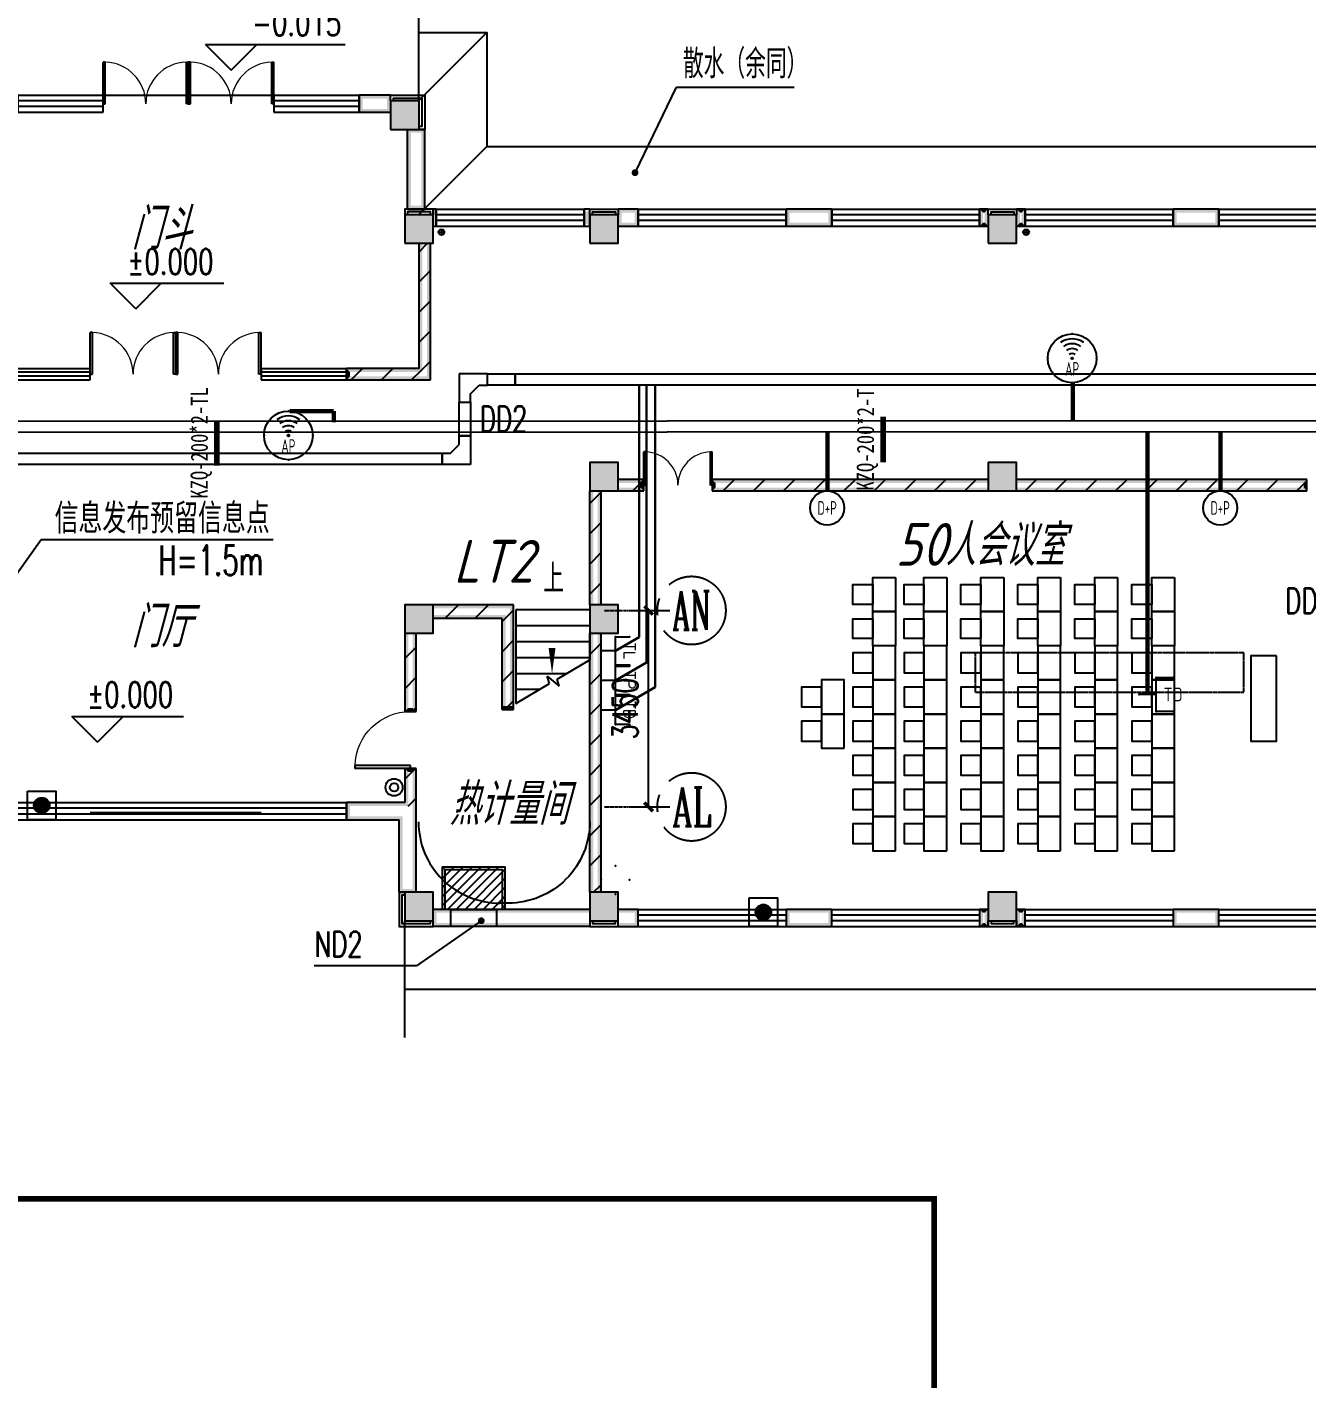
# Model space of a CAD drawing. Extents: x 1241380 to 1952554, y 1012187 to 1766051.
# Drawn here: x 1627778 to 1650265, y 1270773 to 1294519 of the extents above; entities that cross this region are included whole.
import ezdxf
from ezdxf.enums import TextEntityAlignment as Align

# ---------------------------------------------------------------- set-up
doc = ezdxf.new("R2010")
doc.units = 0
doc.linetypes.add('CENTER', pattern=[2, 1.25, -0.25, 0.25, -0.25])
doc.linetypes.add('DASH', pattern=[0.35, 0.25, -0.1])
for name, color, linetype in [('1-建筑底图', 8, 'Continuous'), ('AXIS', 251, 'CENTER'), ('AXIS_TEXT', 7, 'Continuous'), ('CABLETRAY_PDS', 4, 'Continuous'), ('DIM-通讯', 3, 'Continuous'), ('DOTLN', 2, 'DASH'), ('EQUIP-插座', 3, 'Continuous'), ('EQUIP-照明', 3, 'Continuous'), ('EQUIP-通讯', 3, 'Continuous'), ('PUB_DIM', 11, 'Continuous'), ('PUB_HATCH', 8, 'Continuous'), ('WIRE-综合布线', 5, 'Continuous'), ('光纤点位', 3, 'Continuous'), ('内网桥架', 1, 'Continuous'), ('填充', 8, 'Continuous'), ('家具', 8, 'Continuous'), ('抗震支吊架', 2, 'Continuous'), ('排水', 153, 'Continuous'), ('红机电话', 3, 'Continuous'), ('蓝机电话', 3, 'Continuous')]:
    doc.layers.add(name, color=color, linetype=linetype)
doc.layers.add('内网线路', color=1, linetype='Continuous', lineweight=30)
doc.layers.get('EQUIP-插座').off()
doc.styles.add('_TCH_AXIS', font='COMPLEX', dxfattribs={"bigfont": 'GBCBIG'})
doc.styles.add('_TCH_DIM', font='SIMPLEX', dxfattribs={"bigfont": 'GBCBIG'})
doc.styles.add('_TCH_DIM_T3', font='SIMPLEX', dxfattribs={"width": 0.705882, "bigfont": 'GBCBIG'})
doc.styles.add('_TEL_ATTDEF', font='GBENOR', dxfattribs={"width": 0.8, "height": 3, "bigfont": 'GBCBIG'})
doc.styles.add('_TEL_DIM', font='SIMPLEX', dxfattribs={"width": 0.8, "height": 3.5, "bigfont": 'HZTXT'})
doc.styles.add('COMPLEX', font='COMPLEX')
doc.styles.add('kzcad', font='', dxfattribs={"width": 0.8})
doc.styles.get("Standard").update_dxf_attribs({"font": 'gbeitc.shx', "bigfont": 'gbcbig.shx'})
doc.styles.get('kzcad').set_extended_font_data('SimSun')
doc.linetypes.add('JIEDI', pattern='A,1.25,-0.25,0.25,-0.25,0.625,["/",Standard,S=0.6,R=0,X=0,Y=-0.3],0.625,-0.25,0.25,-0.25', length=4)
doc.dimstyles.new('_TCH_ARCH&&150', dxfattribs={"dimtxt": 446.25, "dimasz": 150, "dimexe": 375, "dimexo": 450, "dimgap": 189.375, "dimtad": 1, "dimdec": 0, "dimzin": 0, "dimdsep": 46, "dimtxsty": '_TCH_DIM_T3', "dimblk": 'ARCHTICK', "dimcen": 0.09, "dimclrt": 7, "dimazin": 2, "dimtfac": 1, "dimtdec": 0, "dimtix": 1, "dimtmove": 2, "dimatfit": 3, "dimfxl": 1, "dimtolj": 1, "dimtzin": 0, "dimarcsym": 0})
pattern_1 = [(45, (-636285.87, -718395.4), (-265.16515, 265.16515), [])]

# ---------------------------------------------------------------- blocks, each defined once
blk = doc.blocks.new('123')
at = {"layer": '家具'}
for points in [[(574640, 809993), (574640, 809393), (574240, 809393), (574240, 809993)], [(575540, 809993), (575540, 809393), (575140, 809393), (575140, 809993)], [(576540, 809993), (576540, 809393), (576140, 809393), (576140, 809993)], [(577540, 809993), (577540, 809393), (577140, 809393), (577140, 809993)], [(578540, 809993), (578540, 809393), (578140, 809393), (578140, 809993)], [(579540, 809993), (579540, 809393), (579140, 809393), (579140, 809993)], [(574240, 809868), (574240, 809518), (573890, 809518), (573890, 809868)], [(575140, 809868), (575140, 809518), (574790, 809518), (574790, 809868)], [(576140, 809868), (576140, 809518), (575790, 809518), (575790, 809868)], [(577140, 809868), (577140, 809518), (576790, 809518), (576790, 809868)], [(578140, 809868), (578140, 809518), (577790, 809518), (577790, 809868)], [(579140, 809868), (579140, 809518), (578790, 809518), (578790, 809868)], [(583418, 805865), (583418, 809865), (583318, 809865), (583318, 805865)], [(574640, 809393), (574640, 808793), (574240, 808793), (574240, 809393)], [(575540, 809393), (575540, 808793), (575140, 808793), (575140, 809393)], [(576540, 809393), (576540, 808793), (576140, 808793), (576140, 809393)], [(577540, 809393), (577540, 808793), (577140, 808793), (577140, 809393)], [(578540, 809393), (578540, 808793), (578140, 808793), (578140, 809393)], [(579540, 809393), (579540, 808793), (579140, 808793), (579140, 809393)], [(574240, 809268), (574240, 808918), (573890, 808918), (573890, 809268)], [(575140, 809268), (575140, 808918), (574790, 808918), (574790, 809268)], [(576140, 809268), (576140, 808918), (575790, 808918), (575790, 809268)], [(577140, 809268), (577140, 808918), (576790, 808918), (576790, 809268)], [(578140, 809268), (578140, 808918), (577790, 808918), (577790, 809268)], [(579140, 809268), (579140, 808918), (578790, 808918), (578790, 809268)], [(574240, 808318), (574240, 808668), (573890, 808668), (573890, 808318)], [(574640, 808193), (574640, 808793), (574240, 808793), (574240, 808193)], [(575140, 808318), (575140, 808668), (574790, 808668), (574790, 808318)], [(575540, 808193), (575540, 808793), (575140, 808793), (575140, 808193)], [(576140, 808318), (576140, 808668), (575790, 808668), (575790, 808318)], [(576540, 808193), (576540, 808793), (576140, 808793), (576140, 808193)], [(577140, 808318), (577140, 808668), (576790, 808668), (576790, 808318)], [(577540, 808193), (577540, 808793), (577140, 808793), (577140, 808193)], [(578140, 808318), (578140, 808668), (577790, 808668), (577790, 808318)], [(578540, 808193), (578540, 808793), (578140, 808793), (578140, 808193)], [(579140, 808318), (579140, 808668), (578790, 808668), (578790, 808318)], [(579540, 808193), (579540, 808793), (579140, 808793), (579140, 808193)], [(581335, 808615), (580885, 808615), (580885, 807115), (581335, 807115)], [(573740, 807593), (573740, 808193), (573340, 808193), (573340, 807593)], [(574640, 807593), (574640, 808193), (574240, 808193), (574240, 807593)], [(575540, 807593), (575540, 808193), (575140, 808193), (575140, 807593)], [(576540, 807593), (576540, 808193), (576140, 808193), (576140, 807593)], [(577540, 807593), (577540, 808193), (577140, 808193), (577140, 807593)], [(578540, 807593), (578540, 808193), (578140, 808193), (578140, 807593)], [(579540, 807593), (579540, 808193), (579140, 808193), (579140, 807593)], [(573340, 807718), (573340, 808068), (572990, 808068), (572990, 807718)], [(574240, 807718), (574240, 808068), (573890, 808068), (573890, 807718)], [(575140, 807718), (575140, 808068), (574790, 808068), (574790, 807718)], [(576140, 807718), (576140, 808068), (575790, 808068), (575790, 807718)], [(577140, 807718), (577140, 808068), (576790, 808068), (576790, 807718)], [(578140, 807718), (578140, 808068), (577790, 808068), (577790, 807718)], [(579140, 807718), (579140, 808068), (578790, 808068), (578790, 807718)], [(573340, 807118), (573340, 807468), (572990, 807468), (572990, 807118)], [(573740, 806993), (573740, 807593), (573340, 807593), (573340, 806993)], [(574240, 807118), (574240, 807468), (573890, 807468), (573890, 807118)], [(574640, 806993), (574640, 807593), (574240, 807593), (574240, 806993)], [(575140, 807118), (575140, 807468), (574790, 807468), (574790, 807118)], [(575540, 806993), (575540, 807593), (575140, 807593), (575140, 806993)], [(576140, 807118), (576140, 807468), (575790, 807468), (575790, 807118)], [(576540, 806993), (576540, 807593), (576140, 807593), (576140, 806993)], [(577140, 807118), (577140, 807468), (576790, 807468), (576790, 807118)], [(577540, 806993), (577540, 807593), (577140, 807593), (577140, 806993)], [(578140, 807118), (578140, 807468), (577790, 807468), (577790, 807118)], [(578540, 806993), (578540, 807593), (578140, 807593), (578140, 806993)], [(579140, 807118), (579140, 807468), (578790, 807468), (578790, 807118)], [(579540, 806993), (579540, 807593), (579140, 807593), (579140, 806993)], [(574640, 806393), (574640, 806993), (574240, 806993), (574240, 806393)], [(575540, 806393), (575540, 806993), (575140, 806993), (575140, 806393)], [(576540, 806393), (576540, 806993), (576140, 806993), (576140, 806393)], [(577540, 806393), (577540, 806993), (577140, 806993), (577140, 806393)], [(578540, 806393), (578540, 806993), (578140, 806993), (578140, 806393)], [(579540, 806393), (579540, 806993), (579140, 806993), (579140, 806393)], [(574240, 806518), (574240, 806868), (573890, 806868), (573890, 806518)], [(575140, 806518), (575140, 806868), (574790, 806868), (574790, 806518)], [(576140, 806518), (576140, 806868), (575790, 806868), (575790, 806518)], [(577140, 806518), (577140, 806868), (576790, 806868), (576790, 806518)], [(578140, 806518), (578140, 806868), (577790, 806868), (577790, 806518)], [(579140, 806518), (579140, 806868), (578790, 806868), (578790, 806518)], [(574240, 805918), (574240, 806268), (573890, 806268), (573890, 805918)], [(574640, 805793), (574640, 806393), (574240, 806393), (574240, 805793)], [(575140, 805918), (575140, 806268), (574790, 806268), (574790, 805918)], [(575540, 805793), (575540, 806393), (575140, 806393), (575140, 805793)], [(576140, 805918), (576140, 806268), (575790, 806268), (575790, 805918)], [(576540, 805793), (576540, 806393), (576140, 806393), (576140, 805793)], [(577140, 805918), (577140, 806268), (576790, 806268), (576790, 805918)], [(577540, 805793), (577540, 806393), (577140, 806393), (577140, 805793)], [(578140, 805918), (578140, 806268), (577790, 806268), (577790, 805918)], [(578540, 805793), (578540, 806393), (578140, 806393), (578140, 805793)], [(579140, 805918), (579140, 806268), (578790, 806268), (578790, 805918)], [(579540, 805793), (579540, 806393), (579140, 806393), (579140, 805793)], [(574640, 805193), (574640, 805793), (574240, 805793), (574240, 805193)], [(575540, 805193), (575540, 805793), (575140, 805793), (575140, 805193)], [(576540, 805193), (576540, 805793), (576140, 805793), (576140, 805193)], [(577540, 805193), (577540, 805793), (577140, 805793), (577140, 805193)], [(578540, 805193), (578540, 805793), (578140, 805793), (578140, 805193)], [(579540, 805193), (579540, 805793), (579140, 805793), (579140, 805193)], [(574240, 805318), (574240, 805668), (573890, 805668), (573890, 805318)], [(575140, 805318), (575140, 805668), (574790, 805668), (574790, 805318)], [(576140, 805318), (576140, 805668), (575790, 805668), (575790, 805318)], [(577140, 805318), (577140, 805668), (576790, 805668), (576790, 805318)], [(578140, 805318), (578140, 805668), (577790, 805668), (577790, 805318)], [(579140, 805318), (579140, 805668), (578790, 805668), (578790, 805318)]]:
    blk.add_lwpolyline(points, close=True, dxfattribs=at)
blk = doc.blocks.new('_AXISO')
blk.add_circle((0, 0), 0.5)
at = {"layer": 'AXIS_TEXT', "style": 'COMPLEX', "width": 1.041667}
blk.add_attdef('A', text='', height=0.56, dxfattribs=at).set_placement((-0.25, -0.28), (0.25, -0.28), align=Align.FIT)
blk = doc.blocks.new('_ArchTick')
at = {"color": 0, "linetype": 'ByBlock', "const_width": 0.4}
blk.add_lwpolyline([(-0.5, -0.5), (0.5, 0.5)], dxfattribs=at)
blk = doc.blocks.new('*D65')
at = {"layer": 'Defpoints', "color": 0}
for p in [(993858, 854742), (994642, 854742), (993858, 851292)]:
    blk.add_point(p, dxfattribs=at)
at = {"layer": 'PUB_DIM', "color": 0, "lineweight": -2, "transparency": 16777216}
for p, q in [((994308, 854742), (995017, 854742)), ((994642, 851292), (994642, 854742)), ((994308, 851292), (995017, 851292))]:
    blk.add_line(p, q, dxfattribs=at)
at = {"layer": 'PUB_DIM', "color": 0, "lineweight": -2, "transparency": 16777216, "xscale": 150, "yscale": 150, "zscale": 150}
for p, rotation in [((994642, 854742), 90), ((994642, 851292), 270)]:
    blk.add_blockref('_ArchTick', p, dxfattribs=dict(at, rotation=rotation))
at = {"layer": 'PUB_DIM', "color": 7, "transparency": 16777216, "insert": (994230, 853017), "char_height": 446.2, "attachment_point": 5, "rotation": 90, "style": '_TCH_DIM_T3'}
blk.add_mtext('\\A1;3450', dxfattribs=at)
blk = doc.blocks.new('np')
at = {"layer": '排水'}
for radius in [150, 75]:
    blk.add_circle((345955, 781714), radius, dxfattribs=at)
blk = doc.blocks.new('ng')
at = {"layer": '排水'}
for p, q in [((345991, 781358), (346091, 781358)), ((346041, 781408), (346041, 781308))]:
    blk.add_line(p, q, dxfattribs=at)
blk.add_circle((346041, 781358), 50, dxfattribs=at)
blk = doc.blocks.new('雨水管')
at = {"layer": '排水'}
for p in [(644960, -48837), (655234, -48837)]:
    blk.add_blockref('ng', p, dxfattribs=at)
blk = doc.blocks.new('xfjyc')
at = {"layer": '填充'}
h = blk.add_hatch(color=1, dxfattribs=at)
h.dxf.hatch_style = 1
edge = h.paths.add_edge_path()
edge.add_arc((250, 250), 137, 0, 360)
blk.add_lwpolyline([(0, 500), (500, 500), (500, 0), (0, 0)], close=True)
at = {"color": 1}
blk.add_circle((250, 250), 137, dxfattribs=at)
blk = doc.blocks.new('xfjyc2')
for p in [(57072, 77975), (69750, 76100)]:
    blk.add_blockref('xfjyc', p)
blk = doc.blocks.new('nd2')
blk.add_lwpolyline([(0, 0), (300, 0), (300, -800), (0, -800)], close=True)
blk.add_solid([(0, -800), (300, 0), (300, -800), (0, -800)])
blk = doc.blocks.new('_FZH')
blk.add_lwpolyline([(-0.5, -0.5), (0.5, -0.5), (0.5, 0.5), (-0.5, 0.5)], close=True)
at = {"layer": 'PUB_HATCH'}
blk.add_solid([(-0.5, -0.5), (0.5, -0.5), (-0.5, 0.5), (0.5, 0.5)], dxfattribs=at)
blk = doc.blocks.new('$DorLib2D$00000002')
at = {"color": 0}
for p, q in [((-0.5, 0), (-0.5, 0.4875)), ((-0.475, 0.4875), (-0.5, 0.4875)), ((-0.475, 0), (-0.475, 0.4875)), ((0.475, 0), (0.475, 0.4875)), ((0.475, 0.4875), (0.5, 0.4875)), ((0.5, 0), (0.5, 0.4875)), ((-0.5, 0), (-0.475, 0)), ((0.5, 0), (0.475, 0))]:
    blk.add_line(p, q, dxfattribs=at)
at = {"color": 0, "lineweight": 13}
for centre, start, end in [((-0.4875, 0), 0, 88.53072), ((0.4875, 0), 91.46928, 180)]:
    blk.add_arc(centre, 0.4875, start, end, dxfattribs=at)
blk = doc.blocks.new('$WINLIB2D$00000001')
at = {"color": 0}
for points in [[(-0.5, 0.5), (-0.5, -0.5)], [(-0.5, 0.5), (0.5, 0.5)], [(0.5, -0.5), (0.5, 0.5)], [(0.5, 0.1667), (-0.5, 0.1667)], [(0.5, -0.1667), (-0.5, -0.1667)], [(-0.5, -0.5), (0.5, -0.5)]]:
    blk.add_lwpolyline(points, dxfattribs=at)
blk = doc.blocks.new('$DorLib2D$00000001')
at = {"color": 0}
for p, q in [((0.45, 0.975), (0.5, 0.975)), ((0.45, 0), (0.45, 0.975)), ((0.5, 0), (0.5, 0.975)), ((0.5, 0), (0.45, 0))]:
    blk.add_line(p, q, dxfattribs=at)
at = {"color": 0, "lineweight": 13}
blk.add_arc((0.475, 0), 0.975, 91.4693, 180, dxfattribs=at)
blk = doc.blocks.new('$equip$00002670')
for p, q in [((-0.5, 0.499), (-0.5, 0.999)), ((0.5, 0.999), (0.5, 0.499)), ((0.5, 0.499), (-0.5, 0.499)), ((0, 0.5), (0, 0))]:
    blk.add_line(p, q)
for p in [(-0.5, 0.999), (0.5, 0.999), (-0.5, 0.499), (0.5, 0.499), (0, 0)]:
    blk.add_point(p)
at = {"color": 7, "style": '_TEL_DIM'}
blk.add_attdef('$TEXT$', text='', height=0.4, dxfattribs=at).set_placement((0, 0.999), align=Align.MIDDLE_CENTER)
at = {"color": 7, "style": '_TEL_DIM', "flags": 1}
blk.add_attdef('A', text='', height=0.000025, dxfattribs=at).set_placement((0, 0), align=Align.MIDDLE_CENTER)
blk = doc.blocks.new('$equip_U$00000080(win7-PC-wzy)')
blk.add_circle((0, 0.5), 0.5)
for p in [(0, 0.999), (-0.5, 0.5), (0.5, 0.5)]:
    blk.add_point(p)
at = {"color": 7, "style": '_TEL_DIM', "width": 0.7}
blk.add_attdef('$TEXT$', text='', height=0.4, dxfattribs=at).set_placement((0, 0.5), align=Align.MIDDLE_CENTER)
at = {"color": 7, "style": '_TEL_DIM', "flags": 1}
for tag in ['A', 'REMARK']:
    blk.add_attdef(tag, text='', height=0.00002, dxfattribs=at).set_placement((0, 0), align=Align.MIDDLE_CENTER)
blk = doc.blocks.new('$equip_U$00000091(win7-PC-wzy)')
for radius in [0.714, 0.0272]:
    blk.add_circle((0, 0), radius)
for radius in [0.571, 0.428, 0.285, 0.143]:
    blk.add_arc((0, 0), radius, 53.7049, 126.2951)
for p in [(0, 0.714), (-0.714, 0), (0.714, 0), (0, -0.714)]:
    blk.add_point(p)
at = {"color": 7, "style": '_TEL_DIM', "flags": 1}
for tag in ['A', 'REMARK']:
    blk.add_attdef(tag, text='', height=0.00002, dxfattribs=at).set_placement((0, 0), align=Align.MIDDLE_CENTER)
at = {"color": 7, "style": '_TEL_DIM', "width": 0.7}
blk.add_attdef('$TEXT$', text='', height=0.4, dxfattribs=at).set_placement((0, -0.31), align=Align.MIDDLE_CENTER)
blk = doc.blocks.new('$equip$00001239')
for p, q in [((-0.5, 1.05), (-0.5, 1)), ((0.5, 1), (-0.5, 1)), ((0.5, 1.05), (0.5, 1)), ((0.5, 0.5), (-0.5, 0.5)), ((0, 0.5), (0, 0))]:
    blk.add_line(p, q)
blk.add_arc((0, 1), 0.5, 180, 0)
for points in [[(0, 0.75), (-0.433, 0.75), (0, 1), (-0.5, 1)], [(0, 0.567), (-0.25, 0.567), (0, 0.75), (-0.433, 0.75)], [(0, 0.5), (0, 0.5), (0, 0.567), (-0.25, 0.567)]]:
    blk.add_solid(points)
at = {"layer": 'EQUIP-照明'}
for p in [(0, 1), (-0.5, 0.5), (0.5, 0.5), (0, 0)]:
    blk.add_point(p, dxfattribs=at)
at = {"layer": 'EQUIP-照明', "flags": 9}
blk.add_attdef('A', (0, 0), '', height=0.00002, dxfattribs=at)
blk = doc.blocks.new('$equip$00001867')
for p, q in [((-0.5, 0.499), (-0.5, 0.999)), ((0.5, 0.999), (0.5, 0.499)), ((0.5, 0.499), (-0.5, 0.499)), ((0, 0.5), (0, 0))]:
    blk.add_line(p, q)
for p in [(-0.5, 0.999), (0.5, 0.999), (-0.5, 0.499), (0.5, 0.499), (0, 0)]:
    blk.add_point(p)
at = {"color": 7, "style": '_TEL_DIM'}
blk.add_attdef('$TEXT$', text='', height=0.4, dxfattribs=at).set_placement((0, 0.999), align=Align.MIDDLE_CENTER)
at = {"color": 7, "style": '_TEL_DIM', "flags": 1}
blk.add_attdef('A', text='', height=0.00002, dxfattribs=at).set_placement((0, 0), align=Align.MIDDLE_CENTER)
blk = doc.blocks.new('A$C4A9128F6')
at = {"layer": 'DOTLN', "linetype": 'DASH'}
blk.add_lwpolyline([(6771, -4032.4), (11493.5, -4032.4), (11493.5, -3342.2), (6771, -3342.2)], close=True, dxfattribs=at)
at = {"layer": '内网桥架'}
for p, q in [((-1794, 1560.6), (-2294, 1560.6)), ((-2294, 1560.6), (-2294, 1060.6)), ((-1794, 1360.6), (-1794, 1560.6)), ((-1794, 1560.6), (-1309.1, 1560.6)), ((-1794, 1360.6), (-1794, 1560.6)), ((-1309.1, 1560.6), (-1309.1, 1360.6)), ((-1309.1, 1360.6), (-1309.1, 1560.6)), ((-1309.1, 1560.6), (36372.8, 1560.6)), ((-2094, 1210.6), (-1944, 1360.6)), ((-2094, 1060.6), (-2094, 1210.6)), ((-1944, 1360.6), (-1794, 1360.6)), ((-1309.1, 1360.6), (-1794, 1360.6)), ((36372.8, 1360.6), (-1309.1, 1360.6)), ((-2294, 1060.6), (-2094, 1060.6)), ((-2294, 468.7), (-2294, 1060.6)), ((-2294, 1060.6), (-2094, 1060.6)), ((-2094, 1060.6), (-2094, 468.7)), ((-2444, 168.7), (-2294, 318.7)), ((-2094, 468.7), (-2294, 468.7)), ((-2294, 318.7), (-2294, 468.7)), ((-2294, 468.7), (-2094, 468.7)), ((-2094, 468.7), (-2094, -31.3)), ((-53615, 168.7), (-2594, 168.7)), ((-2594, 168.7), (-2594, -31.3)), ((-2594, -31.3), (-2594, 168.7)), ((-2594, 168.7), (-2444, 168.7)), ((-2594, -31.3), (-53615, -31.3)), ((-2094, -31.3), (-2594, -31.3))]:
    blk.add_line(p, q, dxfattribs=at)
at = {"layer": '内网线路'}
for points in [[(449.7, -3308.4), (867.6, -3065.3), (867.6, 1360.6)], [(449.7, -3826.7), (998.6, -3512.4), (998.6, 1360.6)], [(449.7, -4346.7), (1146.2, -3942.3), (1146.2, 1360.6)]]:
    blk.add_lwpolyline(points, dxfattribs=at)
at = {"layer": 'EQUIP-插座', "xscale": 500, "yscale": 500, "zscale": 500, "rotation": 270}
blk.add_blockref('$equip$00001239', (200.2, -7330.2), dxfattribs=at)
at = {"layer": '光纤点位', "xscale": 500, "yscale": 500, "zscale": 500, "rotation": 270}
blk.add_blockref('$equip$00002670', (200.2, -4346.7), dxfattribs=at).add_auto_attribs({'$TEXT$': 'TD'})
at = {"layer": '红机电话', "xscale": 500, "yscale": 500, "zscale": 500, "rotation": 270}
blk.add_blockref('$equip$00001867', (200.2, -3826.7), dxfattribs=at).add_auto_attribs({'$TEXT$': 'TP'})
at = {"layer": '蓝机电话', "xscale": 500, "yscale": 500, "zscale": 500, "rotation": 270}
blk.add_blockref('$equip$00001867', (200.2, -3308.4), dxfattribs=at).add_auto_attribs({'$TEXT$': 'TL'})
blk = doc.blocks.new('ERT')
at = {"layer": 'AXIS'}
for p, q in [((993858.2, 854742.1), (994796.2, 854742.1)), ((993858.2, 851292.1), (994796.2, 851292.1))]:
    blk.add_line(p, q, dxfattribs=at)
ref = blk.add_blockref('_AXISO', (995396.2, 854742.1), dxfattribs=dict(at, xscale=1200, yscale=1200, zscale=1200))
ref.add_attrib('A', 'AN', dxfattribs={"layer": 'AXIS_TEXT', "height": 678.82, "style": '_TCH_AXIS', "width": 0.525}).set_placement((995056.8, 854402.7), (995735.6, 854402.7), align=Align.FIT)
ref = blk.add_blockref('_AXISO', (995396.2, 851292.1), dxfattribs=dict(at, xscale=1200, yscale=1200, zscale=1200))
ref.add_attrib('A', 'AL', dxfattribs={"layer": 'AXIS_TEXT', "height": 678.82, "style": '_TCH_AXIS', "width": 0.583333}).set_placement((995056.8, 850952.7), (995735.6, 850952.7), align=Align.FIT)
at = {"layer": 'PUB_DIM'}
dim = blk.add_aligned_dim(p1=(993858.2, 851292.1), p2=(993858.2, 854742.1), distance=-784, dimstyle='_TCH_ARCH&&150', dxfattribs=at)
dim.commit()
dim.dimension.update_dxf_attribs({"geometry": '*D65', "text_midpoint": (994229.7, 853017.1)})
blk = doc.blocks.new('1-一层建筑底图')
at = {"layer": '1-建筑底图'}
for points in [[(63400, 90650), (62850, 90650), (62910, 90590), (63340, 90590)], [(62850, 90650), (62850, 90350), (62910, 90410), (62910, 90590)], [(63400, 90350), (63400, 90650), (63340, 90590), (63340, 90410)], [(63900, 90550), (63400, 90550), (63460, 90490), (63840, 90490)], [(63400, 90550), (63400, 90050), (63460, 90110), (63460, 90490)], [(63900, 90050), (63900, 90550), (63840, 90490), (63840, 90110)], [(62850, 90350), (63400, 90350), (63340, 90410), (62910, 90410)], [(63400, 90050), (63900, 90050), (63840, 90110), (63460, 90110)], [(63700, 88650), (63760, 88650), (63760, 90050), (63700, 90050)], [(63700, 90050), (63700, 89990), (64000, 89990), (64000, 90050)], [(64000, 88650), (64000, 90050), (63940, 90050), (63940, 88650)], [(63700, 88650), (64000, 88650), (64000, 88710), (63700, 88710)], [(64140, 88550), (64150, 88550), (64150, 88400), (64200, 88350), (64200, 88650), (64140, 88590)], [(64150, 88650), (64150, 88350), (64210, 88410), (64210, 88590)], [(66800, 88650), (66800, 88350), (66860, 88410), (66860, 88590)], [(66900, 88350), (66900, 88650), (66840, 88590), (66840, 88410)], [(67750, 88650), (67400, 88650), (67460, 88590), (67690, 88590)], [(67400, 88650), (67400, 88350), (67460, 88410), (67460, 88590)], [(67750, 88350), (67750, 88650), (67690, 88590), (67690, 88410)], [(71150, 88650), (70350, 88650), (70410, 88590), (71090, 88590)], [(70350, 88650), (70350, 88350), (70410, 88410), (70410, 88590)], [(71150, 88350), (71150, 88650), (71090, 88590), (71090, 88410)], [(73900, 88650), (73750, 88650), (73810, 88590), (73840, 88590)], [(73750, 88650), (73750, 88350), (73810, 88410), (73810, 88590)], [(73900, 88350), (73900, 88650), (73840, 88590), (73840, 88410)], [(74550, 88650), (74400, 88650), (74460, 88590), (74490, 88590)], [(74400, 88650), (74400, 88350), (74460, 88410), (74460, 88590)], [(74550, 88350), (74550, 88650), (74490, 88590), (74490, 88410)], [(77950, 88650), (77150, 88650), (77210, 88590), (77890, 88590)], [(77150, 88650), (77150, 88350), (77210, 88410), (77210, 88590)], [(77950, 88350), (77950, 88650), (77890, 88590), (77890, 88410)], [(64150, 88550), (63650, 88550), (63710, 88490), (64090, 88490)], [(63650, 88550), (63650, 88050), (63710, 88110), (63710, 88490)], [(64150, 88050), (64150, 88550), (64090, 88490), (64090, 88110)], [(67400, 88550), (66900, 88550), (66960, 88490), (67340, 88490)], [(66900, 88550), (66900, 88050), (66960, 88110), (66960, 88490)], [(67400, 88050), (67400, 88550), (67340, 88490), (67340, 88110)], [(67400, 88350), (67750, 88350), (67690, 88410), (67460, 88410)], [(70350, 88350), (71150, 88350), (71090, 88410), (70410, 88410)], [(73750, 88350), (73900, 88350), (73840, 88410), (73810, 88410)], [(74400, 88550), (73900, 88550), (73960, 88490), (74340, 88490)], [(73900, 88550), (73900, 88050), (73960, 88110), (73960, 88490)], [(74400, 88050), (74400, 88550), (74340, 88490), (74340, 88110)], [(74400, 88350), (74550, 88350), (74490, 88410), (74460, 88410)], [(77150, 88350), (77950, 88350), (77890, 88410), (77210, 88410)], [(63650, 88050), (64150, 88050), (64090, 88110), (63710, 88110)], [(66900, 88050), (67400, 88050), (67340, 88110), (66960, 88110)], [(73900, 88050), (74400, 88050), (74340, 88110), (73960, 88110)], [(63960, 88050), (63900, 88050), (63900, 85850), (63960, 85790)], [(64100, 88050), (63900, 88050), (63900, 88040), (64100, 88040)], [(64100, 88050), (64040, 88050), (64040, 85710), (64100, 85650)], [(63900, 85850), (62625, 85850), (62685, 85790), (63960, 85790)], [(62625, 85850), (62625, 85650), (62685, 85710), (62685, 85790)], [(62625, 85650), (64100, 85650), (64040, 85710), (62685, 85710)], [(67400, 84197), (66900, 84197), (66960, 84137), (67340, 84137)], [(66900, 84197), (66900, 83700), (66960, 83760), (66960, 84137)], [(67400, 83700), (67400, 84197), (67340, 84137), (67340, 83760)], [(74400, 84197), (73900, 84197), (73960, 84137), (74340, 84137)], [(73900, 84197), (73900, 83700), (73960, 83760), (73960, 84137)], [(74400, 83700), (74400, 84197), (74340, 84137), (74340, 83760)], [(67400, 83900), (67400, 83840), (67790, 83840), (67850, 83900)], [(67850, 83700), (67850, 83900), (67790, 83840), (67790, 83760)], [(73900, 83840), (73900, 83900), (69050, 83900), (69110, 83840)], [(69050, 83900), (69050, 83700), (69110, 83760), (69110, 83840)], [(74400, 83900), (74400, 83840), (79440, 83840), (79500, 83900)], [(79500, 83700), (79500, 83900), (79440, 83840), (79440, 83760)], [(66900, 83700), (67400, 83700), (67340, 83760), (66960, 83760)], [(66960, 83700), (66900, 83700), (66900, 81700), (66960, 81700)], [(67100, 83700), (67040, 83700), (67040, 81700), (67100, 81700)], [(67400, 83760), (67400, 83700), (67850, 83700), (67790, 83760)], [(73900, 83700), (73900, 83760), (69110, 83760), (69050, 83700)], [(73900, 83700), (74400, 83700), (74340, 83760), (73960, 83760)], [(74400, 83760), (74400, 83700), (79500, 83700), (79440, 83760)], [(64150, 81702), (63650, 81702), (63710, 81642), (64090, 81642)], [(63650, 81702), (63650, 81200), (63710, 81260), (63710, 81642)], [(64150, 81200), (64150, 81702), (64090, 81642), (64090, 81260)], [(64150, 81700), (64150, 81640), (65500, 81640), (65560, 81700)], [(65560, 79861), (65560, 81700), (65500, 81640), (65500, 79861)], [(67400, 81700), (66900, 81700), (66960, 81640), (67340, 81640)], [(66900, 81700), (66900, 81200), (66960, 81260), (66960, 81640)], [(67400, 81200), (67400, 81700), (67340, 81640), (67340, 81260)], [(64150, 81520), (64150, 81460), (65360, 81460), (65420, 81520)], [(65360, 79861), (65360, 81460), (65420, 81520), (65420, 79861)], [(63650, 81200), (64150, 81200), (64090, 81260), (63710, 81260)], [(66900, 81200), (67400, 81200), (67340, 81260), (66960, 81260)], [(63710, 81200), (63650, 81200), (63650, 79825), (63710, 79885)], [(63850, 81200), (63790, 81200), (63790, 79885), (63850, 79825)], [(66960, 81200), (66900, 81200), (66900, 76650), (66960, 76650)], [(67100, 81200), (67040, 81200), (67040, 76650), (67100, 76650)], [(63650, 79825), (63850, 79825), (63790, 79885), (63710, 79885)], [(65360, 79861), (65560, 79861), (65560, 79921), (65360, 79921)], [(63850, 78825), (63650, 78825), (63710, 78765), (63790, 78765)], [(63650, 78825), (63650, 78225), (63710, 78165), (63710, 78765)], [(63850, 78025), (63850, 78825), (63790, 78765), (63790, 78025)], [(63650, 78225), (62625, 78225), (62685, 78165), (63710, 78165)], [(62625, 78225), (62625, 77925), (62685, 77985), (62685, 78165)], [(62625, 77925), (63550, 77925), (63610, 77985), (62685, 77985)], [(63550, 76650), (63610, 76650), (63610, 77985), (63550, 77925)], [(63850, 76650), (63850, 78025), (63790, 78025), (63790, 76650)], [(63550, 76650), (63850, 76650), (63850, 76710), (63550, 76710)], [(64150, 76650), (63650, 76650), (63710, 76590), (64090, 76590)], [(63650, 76650), (63650, 76150), (63710, 76210), (63710, 76590)], [(64150, 76150), (64150, 76650), (64090, 76590), (64090, 76210)], [(67400, 76650), (66900, 76650), (66960, 76590), (67340, 76590)], [(66900, 76650), (66900, 76150), (66960, 76210), (66960, 76590)], [(67400, 76150), (67400, 76650), (67340, 76590), (67340, 76210)], [(74400, 76650), (73900, 76650), (73960, 76590), (74340, 76590)], [(73900, 76650), (73900, 76150), (73960, 76210), (73960, 76590)], [(74400, 76150), (74400, 76650), (74340, 76590), (74340, 76210)], [(64150, 76350), (64150, 76290), (66900, 76290), (66900, 76350)], [(64150, 76350), (64150, 76150), (64150, 76050), (64210, 76050), (64210, 76350)], [(67400, 76350), (67400, 76290), (67690, 76290), (67750, 76350)], [(67750, 76050), (67750, 76350), (67690, 76290), (67690, 76110)], [(71150, 76350), (70350, 76350), (70410, 76290), (71090, 76290)], [(70350, 76350), (70350, 76050), (70410, 76110), (70410, 76290)], [(71150, 76050), (71150, 76350), (71090, 76290), (71090, 76110)], [(73900, 76350), (73750, 76350), (73810, 76290), (73840, 76290)], [(73750, 76350), (73750, 76050), (73810, 76110), (73810, 76290)], [(73900, 76050), (73900, 76350), (73840, 76290), (73840, 76110)], [(74550, 76350), (74400, 76350), (74460, 76290), (74490, 76290)], [(74400, 76350), (74400, 76150), (74400, 76050), (74460, 76110), (74460, 76290)], [(74550, 76050), (74550, 76350), (74490, 76290), (74490, 76110)], [(77950, 76350), (77150, 76350), (77210, 76290), (77890, 76290)], [(77150, 76350), (77150, 76050), (77210, 76110), (77210, 76290)], [(77950, 76050), (77950, 76350), (77890, 76290), (77890, 76110)], [(63650, 76150), (64150, 76150), (64090, 76210), (63710, 76210)], [(66900, 76050), (66900, 76110), (64150, 76110), (64150, 76050)], [(66900, 76150), (67400, 76150), (67340, 76210), (66960, 76210)], [(67400, 76050), (67750, 76050), (67690, 76110), (67400, 76110)], [(70350, 76050), (71150, 76050), (71090, 76110), (70410, 76110)], [(73750, 76050), (73900, 76050), (73840, 76110), (73810, 76110)], [(73900, 76150), (74400, 76150), (74340, 76210), (73960, 76210)], [(74400, 76050), (74550, 76050), (74490, 76110), (74460, 76110)], [(77150, 76050), (77950, 76050), (77890, 76110), (77210, 76110)]]:
    blk.add_hatch(color=8, dxfattribs=at).paths.add_polyline_path(points)
h = blk.add_hatch(dxfattribs=at)
h.set_pattern_fill('普通砖', color=8, scale=150, style=0)
h.set_pattern_definition(pattern_1)
h.paths.add_polyline_path([(64100, 88050), (63900, 88050), (63900, 85850), (64100, 85650)])
h = blk.add_hatch(dxfattribs=at)
h.set_pattern_fill('普通砖', color=8, scale=150, style=0)
h.set_pattern_definition(pattern_1)
h.paths.add_polyline_path([(64100, 85650), (63900, 85850), (62625, 85850), (62625, 85650)])
h = blk.add_hatch(dxfattribs=at)
h.set_pattern_fill('普通砖', color=8, scale=150, style=0)
h.set_pattern_definition(pattern_1)
h.paths.add_polyline_path([(67400, 83900), (67400, 83700), (67850, 83700), (67850, 83900)])
h = blk.add_hatch(dxfattribs=at)
h.set_pattern_fill('普通砖', color=8, scale=150, style=0)
h.set_pattern_definition(pattern_1)
h.paths.add_polyline_path([(73900, 83700), (73900, 83900), (69050, 83900), (69050, 83700)])
h = blk.add_hatch(dxfattribs=at)
h.set_pattern_fill('普通砖', color=8, scale=150, style=0)
h.set_pattern_definition(pattern_1)
h.paths.add_polyline_path([(74400, 83900), (74400, 83700), (79500, 83700), (79500, 83900)])
h = blk.add_hatch(dxfattribs=at)
h.set_pattern_fill('普通砖', color=8, scale=150, style=0)
h.set_pattern_definition(pattern_1)
h.paths.add_polyline_path([(67100, 83700), (66900, 83700), (66900, 81700), (67100, 81700)])
h = blk.add_hatch(dxfattribs=at)
h.set_pattern_fill('普通砖', color=8, scale=150, style=0)
h.set_pattern_definition(pattern_1)
h.paths.add_polyline_path([(64150, 81700), (64150, 81460), (65360, 81460), (65420, 81520), (65500, 81640), (65560, 81700)])
h = blk.add_hatch(dxfattribs=at)
h.set_pattern_fill('普通砖', color=8, scale=150, style=0)
h.set_pattern_definition(pattern_1)
h.paths.add_polyline_path([(65360, 79861), (65560, 79861), (65560, 81700), (65500, 81640), (65420, 81520), (65360, 81460)])
h = blk.add_hatch(dxfattribs=at)
h.set_pattern_fill('普通砖', color=8, scale=150, style=0)
h.set_pattern_definition(pattern_1)
h.paths.add_polyline_path([(63850, 81200), (63650, 81200), (63650, 79825), (63850, 79825)])
h = blk.add_hatch(dxfattribs=at)
h.set_pattern_fill('普通砖', color=8, scale=150, style=0)
h.set_pattern_definition(pattern_1)
h.paths.add_polyline_path([(67100, 81200), (66900, 81200), (66900, 76650), (67100, 76650)])
h = blk.add_hatch(dxfattribs=at)
h.set_pattern_fill('普通砖', color=8, scale=150, style=0)
h.set_pattern_definition(pattern_1)
h.paths.add_polyline_path([(63790, 78025), (63850, 78025), (63850, 78825), (63650, 78825), (63650, 78225), (63710, 78165), (63683, 78058)])
h = blk.add_hatch(dxfattribs=at)
h.set_pattern_fill('ANSI31', color=8, scale=70)
h.set_pattern_definition([(45, (-636285.87, -718664.66), (-78.577241, 78.577241), [])])
h.paths.add_polyline_path([(64460, 76350), (64310, 76350), (64310, 77100), (65410, 77100), (65410, 76350)])
at = {"layer": '1-建筑底图', "color": 8}
for p, q in [((63890, 90550), (65090, 91750)), ((60600, 91089), (60150, 91539)), ((60150, 91539), (62601, 91539)), ((60600, 91089), (61050, 91539)), ((67695, 89290), (68425, 90792)), ((68425, 90792), (70489, 90792)), ((58350, 90650), (59850, 90650)), ((59850, 90650), (61350, 90650)), ((63400, 90650), (62850, 90650)), ((62850, 90650), (62850, 90350)), ((63400, 90550), (63400, 90650)), ((62850, 90350), (63400, 90350)), ((63700, 88650), (63700, 90050)), ((63900, 90050), (64000, 90050)), ((64000, 88650), (64000, 90050)), ((63890, 88550), (65090, 89750)), ((63700, 88650), (64000, 88650)), ((64200, 88650), (64150, 88650)), ((64150, 88650), (64150, 88550)), ((64200, 88350), (64200, 88650)), ((66900, 88650), (66800, 88650)), ((66800, 88650), (66800, 88350)), ((66900, 88350), (66900, 88650)), ((67750, 88650), (67400, 88650)), ((67400, 88650), (67400, 88550)), ((67750, 88350), (67750, 88650)), ((71150, 88650), (70350, 88650)), ((70350, 88650), (70350, 88350)), ((71150, 88350), (71150, 88650)), ((73900, 88650), (73750, 88650)), ((73750, 88650), (73750, 88350)), ((73900, 88550), (73900, 88650)), ((74550, 88650), (74400, 88650)), ((74400, 88650), (74400, 88550)), ((74550, 88350), (74550, 88650)), ((77950, 88650), (77150, 88650)), ((77150, 88650), (77150, 88350)), ((77950, 88350), (77950, 88650)), ((64150, 88350), (64200, 88350)), ((66800, 88350), (66900, 88350)), ((67400, 88350), (67750, 88350)), ((70350, 88350), (71150, 88350)), ((73750, 88350), (73900, 88350)), ((74400, 88350), (74550, 88350)), ((77150, 88350), (77950, 88350)), ((63900, 85850), (63900, 88050)), ((64100, 85650), (64100, 88050)), ((58922, 86898), (58472, 87348)), ((58472, 87348), (60473, 87348)), ((58922, 86898), (59372, 87348)), ((63900, 85850), (62625, 85850)), ((62625, 85850), (62625, 85650)), ((62625, 85650), (64100, 85650)), ((67850, 83900), (67400, 83900)), ((67850, 83700), (67850, 83900)), ((73900, 83900), (69050, 83900)), ((69050, 83900), (69050, 83700)), ((79500, 83900), (74400, 83900)), ((79500, 83700), (79500, 83900)), ((66900, 81700), (66900, 83700)), ((67100, 81700), (67100, 83700)), ((67400, 83700), (67850, 83700)), ((69050, 83700), (73900, 83700)), ((74400, 83700), (79500, 83700)), ((65560, 81700), (64150, 81700)), ((65560, 79861), (65560, 81700)), ((65360, 81460), (64150, 81460)), ((65360, 79861), (65360, 81460)), ((65600, 81610), (65600, 79968)), ((66900, 81610), (65600, 81610)), ((66900, 81610), (66900, 80732)), ((66900, 81330), (65600, 81330)), ((63650, 81200), (63650, 79825)), ((63850, 79825), (63850, 81200)), ((66900, 81050), (65600, 81050)), ((66900, 76650), (66900, 81200)), ((67100, 76650), (67100, 81200)), ((66900, 80770), (65600, 80770)), ((66327, 80396), (66900, 80732)), ((66488, 80490), (65600, 80490)), ((65600, 79968), (66190, 80315)), ((66190, 80315), (66154, 80445)), ((66154, 80445), (66361, 80273)), ((66361, 80273), (66327, 80396)), ((66012, 80210), (65600, 80210)), ((63650, 79825), (63850, 79825)), ((65360, 79861), (65560, 79861)), ((58253, 79288), (57803, 79738)), ((57803, 79738), (59765, 79738)), ((58253, 79288), (58703, 79738)), ((63850, 78825), (63650, 78825)), ((63650, 78825), (63650, 78225)), ((63850, 78025), (63850, 78825)), ((63650, 78225), (62625, 78225)), ((62625, 78225), (62625, 77925)), ((58125, 78050), (61125, 78050)), ((62625, 77925), (63550, 77925)), ((63550, 76650), (63550, 77925)), ((63850, 76650), (63850, 78025)), ((63550, 76650), (63650, 76650)), ((66900, 76350), (64150, 76350)), ((65470, 76460), (65320, 76460)), ((67750, 76350), (67400, 76350)), ((67750, 76050), (67750, 76350)), ((71150, 76350), (70350, 76350)), ((70350, 76350), (70350, 76050)), ((71150, 76050), (71150, 76350)), ((73900, 76350), (73750, 76350)), ((73750, 76350), (73750, 76050)), ((74550, 76350), (74400, 76350)), ((74550, 76050), (74550, 76350)), ((77950, 76350), (77150, 76350)), ((77150, 76350), (77150, 76050)), ((77950, 76050), (77950, 76350)), ((63650, 74100), (63650, 76150)), ((64993, 76150), (63854, 75358)), ((64150, 76050), (64150, 76150)), ((66900, 76050), (64150, 76050)), ((67400, 76050), (67750, 76050)), ((70350, 76050), (71150, 76050)), ((73750, 76050), (73900, 76050)), ((73900, 76050), (73900, 76150)), ((74400, 76150), (74400, 76050)), ((74400, 76050), (74550, 76050)), ((77150, 76050), (77950, 76050)), ((63854, 75358), (62060, 75358))]:
    blk.add_line(p, q, dxfattribs=at)
for points in [[(55850, 90450), (55850, 90450), (55850, 93450), (63890, 93450), (63890, 90550)], [(63890, 91750), (65090, 91750), (65090, 89750), (110450, 89750), (110450, 87450), (111050, 87450), (111050, 77300), (110450, 77300), (110450, 74950), (106900, 74950), (106900, 71450)], [(63400, 90550), (63400, 90650), (64000, 90650), (64000, 90050), (63900, 90050)], [(63450, 90550), (63450, 90600), (63950, 90600), (63950, 90100), (63900, 90100)], [(64150, 88550), (64150, 88650), (63650, 88650), (63650, 88550)], [(64100, 88550), (64100, 88600), (63700, 88600), (63700, 88550)], [(66900, 88550), (66900, 88650), (67400, 88650), (67400, 88550)], [(66950, 88550), (66950, 88600), (67350, 88600), (67350, 88550)], [(73900, 88550), (73900, 88650), (74400, 88650), (74400, 88550)], [(73950, 88550), (73950, 88600), (74350, 88600), (74350, 88550)], [(64460, 76350), (64310, 76350), (64310, 77100), (65410, 77100), (65410, 76350), (64460, 76350)], [(64460, 76350), (64360, 76350), (64360, 77050), (65360, 77050), (65360, 76350), (65260, 76350)], [(63650, 76650), (63550, 76650), (63550, 76050), (64150, 76050), (64150, 76150)], [(63650, 76600), (63600, 76600), (63600, 76100), (64100, 76100), (64100, 76150)], [(66900, 76150), (66900, 76050), (67400, 76050), (67400, 76150)], [(66950, 76150), (66950, 76100), (67350, 76100), (67350, 76150)], [(73900, 76150), (73900, 76050), (74400, 76050), (74400, 76150)], [(73950, 76150), (73950, 76100), (74350, 76100), (74350, 76150)], [(63650, 74950), (100700, 74950), (100700, 71450)]]:
    blk.add_lwpolyline(points, dxfattribs=at)
at = {"layer": '1-建筑底图', "color": 8, "const_width": 60}
for points in [[(67682, 89263, 1), (67709, 89317, 1)], [(65018, 76167, 1), (64969, 76133, 1)]]:
    blk.add_lwpolyline(points, format="xyb", close=True, dxfattribs=at)
at = {"layer": '1-建筑底图', "color": 8}
for points, format in [([(66237, 81750, 0, 0, 0), (66237, 80490, 0, 120, 0), (66237, 80940, 0, 0, 0)], "xyseb"), ([(63890, 77890, 0.414214), (65320, 76460)], "xyb"), ([(66900, 77890, -0.414214), (65470, 76460)], "xyb")]:
    blk.add_lwpolyline(points, format=format, dxfattribs=at)
at = {"layer": '1-建筑底图', "color": 8, "ltscale": 3, "const_width": 100}
blk.add_lwpolyline([(-2546, 71265), (72950, 71265), (72950, 19335), (1829, 19335)], dxfattribs=at)
at = {"layer": '1-建筑底图', "color": 8}
for name, p in [('ERT', (-926708, -773142)), ('雨水管', (-926708, -644277)), ('123', (-502368, -727813)), ('xfjyc2', (-50, -50)), ('np', (-282494, -703221))]:
    blk.add_blockref(name, p, dxfattribs=at)
for name, p, xscale, yscale, zscale in [('$DorLib2D$00000002', (59100, 90500), 1500, 1500, 1500), ('$DorLib2D$00000002', (60600, 90500), 1500, 1500, 1500), ('$WINLIB2D$00000001', (57600, 90500), 1500, 300, 1500), ('$WINLIB2D$00000001', (62100, 90500), 1500, 300, 1500), ('$WINLIB2D$00000001', (65500, 88500), 2600, 300, 2600), ('$WINLIB2D$00000001', (69050, 88500), 2600, 300, 2600), ('$WINLIB2D$00000001', (72450, 88500), 2600, 300, 2600), ('$WINLIB2D$00000001', (75850, 88500), 2600, 300, 2600), ('$WINLIB2D$00000001', (79250, 88500), 2600, 300, 2600), ('$DorLib2D$00000002', (58875, 85750), 1500, 1500, 1500), ('$DorLib2D$00000002', (60375, 85750), 1500, 1500, 1500), ('$WINLIB2D$00000001', (57375, 85750), 1500, 200, 1500), ('$WINLIB2D$00000001', (61875, 85750), 1500, 200, 1500), ('_FZH', (67150, 83948), 500.0918795556063, 496.6670080289477, 496.6670080289477)]:
    blk.add_blockref(name, p, dxfattribs=dict(at, xscale=xscale, yscale=yscale, zscale=zscale))
for name, p, xscale, yscale, zscale, rotation in [('_FZH', (63650, 90300), 499.9999997382984, 499.9999997382984, 499.9999997382984, 359.9999999628741), ('_FZH', (63900, 88300), 499.9063326822361, 499.9999999345746, 499.9999999345746, 359.9999999613462), ('_FZH', (67150, 88300), 499.9063324404415, 500.0000000918517, 500.0000000918517, 359.999999967804), ('_FZH', (74150, 88300), 499.9999997772975, 499.9999997772975, 499.9999997772975, 359.999999995024), ('$DorLib2D$00000002', (68450, 83800), -1200, -1200, -1200, 180), ('_FZH', (74150, 83948), 499.9999994774116, 496.6670080653857, 496.6670080653857, 359.9999999870466), ('_FZH', (63900, 81451), 499.9999994913815, 501.5431707018288, 501.5431707018288, 359.9999999765079), ('_FZH', (67150, 81450), 499.9999993244419, 499.9999993244419, 499.9999993244419, 359.9999999768414), ('$DorLib2D$00000001', (63750, 79325), -1000, 1000, -1000, 90), ('$WINLIB2D$00000001', (59625, 78075), -6000, -300, -6000, 180), ('_FZH', (63900, 76400), 499.9999994672835, 499.9999994672835, 499.9999994672835, 359.9999999783355), ('_FZH', (67150, 76400), 499.9999994441168, 499.9999994441168, 499.9999994441168, 359.9999999848722), ('_FZH', (74150, 76400), 499.9999998628628, 499.9999998628628, 499.9999998628628, 359.9999999883273), ('$WINLIB2D$00000001', (69050, 76200), -2600, 300, -2600, 180), ('$WINLIB2D$00000001', (72450, 76200), -2600, 300, -2600, 180), ('$WINLIB2D$00000001', (75850, 76200), -2600, 300, -2600, 180), ('$WINLIB2D$00000001', (79250, 76200), -2600, 300, -2600, 180)]:
    blk.add_blockref(name, p, dxfattribs=dict(at, xscale=xscale, yscale=yscale, zscale=zscale, rotation=rotation))
at = {"layer": '1-建筑底图', "color": 8, "rotation": 90}
blk.add_blockref('nd2', (64460, 76050), dxfattribs=at)
at = {"layer": '1-建筑底图', "color": 8, "style": '_TCH_DIM', "width": 0.705882}
for s, p in [('-0.015', (60966, 91697)), ('%%P0.000', (58778, 87505)), ('DD2', (64967, 84745)), ('DD2', (79117, 81547)), ('%%P0.000', (58070, 79896)), ('ND2', (62060, 75515))]:
    blk.add_text(s, height=446.2, dxfattribs=at).set_placement(p)
at = {"layer": '1-建筑底图', "color": 8, "style": '_TCH_DIM'}
for s, height, p in [('散水（余同）', 506.4, (68536, 90949)), ('上', 506, (66081, 81907))]:
    blk.add_text(s, height=height, dxfattribs=at).set_placement(p)
at = {"layer": '1-建筑底图', "color": 8}
for s, height, p in [('门斗', 723.4, (58841, 87943)), ('50', 750, (72269, 82386)), ('人会议室', 723.4, (73144, 82386)), ('LT2', 750, (64504, 82089)), ('门厅', 723.4, (58841, 80953)), ('热计量间', 723.4, (64430, 77835))]:
    blk.add_text(s, height=height, dxfattribs=at).set_placement(p)

msp = doc.modelspace()

# ---------------------------------------------------------------- linework, layer by layer
at = {"layer": 'CABLETRAY_PDS'}
for p, q in [((1573863.5, 1287571.4), (1674641, 1287621.1)), ((1674641.1, 1287421.1), (1573863.5, 1287371.4))]:
    msp.add_line(p, q, dxfattribs=at)
at = {"layer": 'DIM-通讯'}
for p, q in [((1627404.4, 1284646.1), (1628024.8, 1285518.8)), ((1628024.8, 1285518.8), (1632100.3, 1285518.8))]:
    msp.add_line(p, q, dxfattribs=at)
at = {"layer": 'WIRE-综合布线', "linetype": 'Continuous', "const_width": 75}
for points in [[(1646153.7, 1287607.2), (1646153.4, 1288271.9)], [(1632393.5, 1287773.8), (1633166.6, 1287773.8)], [(1633166.7, 1287576), (1633166.6, 1287773.8)], [(1641841.7, 1287403.2), (1641842.1, 1286371.1)], [(1647464.8, 1282796.1), (1647462.5, 1287407.9)], [(1648746, 1287403.2), (1648746.3, 1286371.1)]]:
    msp.add_lwpolyline(points, dxfattribs=at)
at = {"layer": '抗震支吊架', "color": 2, "const_width": 100}
for points in [[(1631113.7, 1286813.7), (1631113.7, 1287613.7)], [(1642817.1, 1286873.2), (1642817.1, 1287673.2)]]:
    msp.add_lwpolyline(points, dxfattribs=at)

# ---------------------------------------------------------------- block references
at = {"layer": '1-建筑底图', "linetype": 'JIEDI'}
msp.add_blockref('1-一层建筑底图', (1570765, 1202671.1), dxfattribs=at)
at = {"layer": '1-建筑底图', "color": 3}
msp.add_blockref('A$C4A9128F6', (1637664.8, 1286867.8), dxfattribs=at)
at = {"layer": 'EQUIP-通讯', "linetype": 'JIEDI'}
ref = msp.add_blockref('$equip_U$00000091(win7-PC-wzy)', (1646140, 1288700), dxfattribs=dict(at, xscale=600, yscale=600, zscale=600))
ref.add_attrib('$TEXT$', 'AP', dxfattribs={"layer": '0', "color": 7, "height": 240, "style": '_TEL_ATTDEF', "width": 0.7}).set_placement((1646140, 1288513.7), align=Align.MIDDLE_CENTER)
ref = msp.add_blockref('$equip_U$00000091(win7-PC-wzy)', (1632370, 1287346.1), dxfattribs=dict(at, xscale=600, yscale=600, zscale=600))
ref.add_attrib('$TEXT$', 'AP', dxfattribs={"layer": '0', "color": 7, "height": 240, "style": '_TEL_ATTDEF', "width": 0.7}).set_placement((1632370, 1287159.9), align=Align.MIDDLE_CENTER)
ref = msp.add_blockref('$equip_U$00000080(win7-PC-wzy)', (1641836.8, 1285771.7), dxfattribs=dict(at, xscale=600, yscale=600, zscale=600))
ref.add_attrib('$TEXT$', 'D+P', dxfattribs={"layer": '0', "color": 7, "height": 240, "style": '_TEL_ATTDEF', "width": 0.7}).set_placement((1641836.8, 1286071.4), align=Align.MIDDLE_CENTER)
ref = msp.add_blockref('$equip_U$00000080(win7-PC-wzy)', (1648741.1, 1285771.7), dxfattribs=dict(at, xscale=600, yscale=600, zscale=600))
ref.add_attrib('$TEXT$', 'D+P', dxfattribs={"layer": '0', "color": 7, "height": 240, "style": '_TEL_ATTDEF', "width": 0.7}).set_placement((1648741.1, 1286071.4), align=Align.MIDDLE_CENTER)
ref = msp.add_blockref('$equip$00002670', (1647315, 1282796.1), dxfattribs=dict(at, xscale=600, yscale=600, zscale=600, rotation=270))
ref.add_attrib('$TEXT$', 'TD', dxfattribs={"layer": '0', "color": 7, "height": 240, "style": '_TEL_ATTDEF'}).set_placement((1647914.4, 1282796.1), align=Align.MIDDLE_CENTER)

# ---------------------------------------------------------------- texts
at = {"layer": 'DIM-通讯', "color": 7, "style": '_TEL_DIM'}
for s, width, p in [('信息发布预留信息点', 0.8, (1628262, 1285623.8)), ('H=1.5m', 0.64, (1630086.8, 1284888.8))]:
    msp.add_text(s, height=525, dxfattribs=dict(at, width=width)).set_placement(p)
at = {"layer": '抗震支吊架', "color": 2, "style": 'kzcad', "width": 0.8}
for s, p in [('KZQ-200*2-TL', (1630953.7, 1287213.7)), ('KZQ-200*2-T', (1642657.1, 1287273.2))]:
    msp.add_text(s, height=300, rotation=89.88539, dxfattribs=at).set_placement(p, align=Align.CENTER)

doc.saveas('drawing.dxf')
